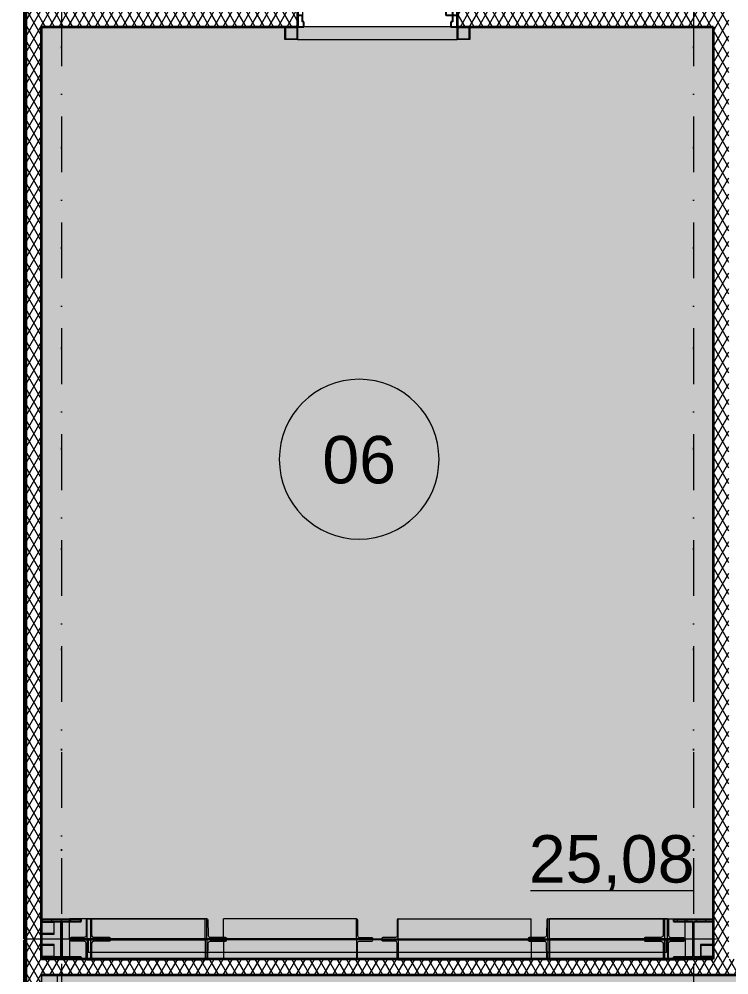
# Model space of a CAD drawing. Header units: millimetres. Extents: x -10605 to 104127, y -15987 to 52426.
# Drawn here: x -268 to 4225, y 11775 to 17823 of the extents above; entities that cross this region are included whole.
import ezdxf
from ezdxf.enums import TextEntityAlignment as Align

# ---------------------------------------------------------------- set-up
doc = ezdxf.new("R2010")
doc.units = ezdxf.units.MM
doc.header["$MEASUREMENT"] = 0
doc.linetypes.add('Dot & Dashed', pattern=[670.277762, 352.777767, -176.388884, 0, -141.111112])
doc.linetypes.add('Крупный пунктир', pattern=[634.99999, 0, -634.99999])
for name, color, linetype in [('Двери Archicad', 7, 'Continuous'), ('Зоны', 7, 'Continuous'), ('Металлический каркас здания', 7, 'Continuous'), ('Морозильные камеры', 7, 'Continuous'), ('Оси', 7, 'Continuous'), ('Стены', 7, 'Continuous'), ('Фасадные панели', 7, 'Continuous')]:
    doc.layers.add(name, color=color, linetype=linetype)
for name, color, linetype, lineweight in [('Двери Archicad_Ном._пера__3', 7, 'Continuous', 0), ('Двери Archicad_Ном._пера__97', 7, 'Continuous', 35), ('Двери Archicad_Ном._пера__98', 7, 'Continuous', 25), ('Зоны_Ном._пера__87', 154, 'Continuous', 0), ('Зоны_Ном._пера__91', 255, 'Continuous', 0), ('Металлический каркас здания_Ном._пера__98', 7, 'Continuous', 25), ('Металлический каркас здания_Ном._пера__99', 7, 'Continuous', 15), ('Оси_Ном._пера__200', 7, 'Continuous', 0), ('Паспорта Зон Archicad_Ном._пера__100', 7, 'Continuous', 9), ('Стены _Ном._пера__97', 7, 'Continuous', 35), ('Фасадные панели_Ном._пера__200', 7, 'Continuous', 0), ('Фасадные панели_Ном._пера__97', 7, 'Continuous', 35)]:
    doc.layers.add(name, color=color, linetype=linetype, lineweight=lineweight)
for name, color, linetype, lineweight, true_color in [('Металлический каркас здания_Ном._пера__51', 7, 'Continuous', 20, 0xc2002000), ('Металлический каркас здания_Ном._пера__53', 7, 'Continuous', 0, 0xc2006200), ('Морозильные камеры_Ном._пера__6', 7, 'Continuous', 13, 0xc23fa3ff)]:
    doc.layers.add(name, color=color, linetype=linetype, lineweight=lineweight, true_color=true_color)
doc.styles.add('РЎР“Р•РќР•Р\xa0РР\xa0_РЎРўРР›Р¬_1', font='arial.ttf')
pattern_1 = [(90, (0, 0), (-60, 0), [])]
pattern_2 = [(60, (0, 0), (-43.30127, 25), []), (120, (0, 0), (43.30127, 25), [])]
pattern_3 = [(90, (0, 0), (-51.96152, 0), [30, -60]), (90, (-25.98, 45), (-51.96152, 0), [30, -60]), (150, (-1e-14, 30), (25.98076, 45), [30, -60]), (150, (-51.96, 30), (25.98076, 45), [30, -60]), (210, (0, 0), (-25.98076, 45), [30, -60]), (210, (-51.96, -2e-14), (-25.98076, 45), [30, -60])]

# ---------------------------------------------------------------- blocks, each defined once
blk = doc.blocks.new('Разгрузочный тамбур_22_1', base_point=(3323.7, 5825))
at = {"layer": 'Зоны', "linetype": 'Continuous', "lineweight": 0, "true_color": 0x3f3f3f}
blk.add_hatch(color=250, dxfattribs=at).paths.add_polyline_path([(9950, 5874.9), (9950, 6124.9), (9950, 11775), (-125, 11775), (-125, 1975), (5670, 1975), (5670, -125), (9950, -125), (9950, 125)])
at = {"layer": 'Паспорта Зон Archicad_Ном._пера__100', "color": 7, "lineweight": 9, "style": 'РЎР“Р•РќР•Р\xa0РР\xa0_РЎРўРР›Р¬_1'}
for tag, p in [('ROOM_NUMBER', (6996.4, 2373.4)), ('ROOM_AREA', (7538.7, 381.2))]:
    blk.add_attdef(tag, text='', height=300, dxfattribs=at).set_placement(p, align=Align.MIDDLE_CENTER)
blk = doc.blocks.new('Колонна SHS ГК 27')
at = {"layer": 'Металлический каркас здания_Ном._пера__99', "linetype": 'Continuous', "lineweight": 0, "true_color": 0xffffff}
h = blk.add_hatch(dxfattribs=at)
h.set_pattern_fill('Barabбs_tйglakц_бllу', style=0, pattern_type=2)
h.set_pattern_definition(pattern_1)
h.paths.add_polyline_path([(-40, -40), (40, -40), (40, 40), (-40, 40)])
h.paths.add_polyline_path([(-36.4, -36.4), (-36.4, 36.4), (36.4, 36.4), (36.4, -36.4)], flags=0)
at = {"layer": 'Металлический каркас здания_Ном._пера__99', "color": 7, "linetype": 'Continuous', "lineweight": 15}
for p, q in [((40, 40), (-40, 40)), ((-40, 40), (-40, -40)), ((-36.4, -36.4), (-36.4, 36.4)), ((-36.4, 36.4), (36.4, 36.4)), ((36.4, 36.4), (36.4, -36.4)), ((40, -40), (40, 40)), ((-40, -40), (40, -40)), ((36.4, -36.4), (-36.4, -36.4))]:
    blk.add_line(p, q, dxfattribs=at)
blk = doc.blocks.new('Труба Квадратного Сечения ГК SHS 27_5')
at = {"layer": 'Металлический каркас здания_Ном._пера__99', "color": 7, "linetype": 'Continuous', "lineweight": 15}
for p, q in [((505, 40), (0, 40)), ((0, 40), (0, 0)), ((0, 0), (0, -40)), ((1010, 40), (505, 40)), ((1010, 0), (1010, 40)), ((1010, -40), (1010, 0)), ((0, -40), (505, -40)), ((505, -40), (1010, -40))]:
    blk.add_line(p, q, dxfattribs=at)
blk = doc.blocks.new('ВРУ_06_52', base_point=(2105.1, 14904.1))
at = {"layer": 'Зоны_Ном._пера__87', "linetype": 'Continuous', "lineweight": 0, "true_color": 0x001020}
blk.add_hatch(color=168, dxfattribs=at).paths.add_polyline_path([(4125, 17775), (-125, 17775), (-125, 11875), (4125, 11875)])
at = {"layer": 'Паспорта Зон Archicad_Ном._пера__100', "color": 7, "linetype": 'Continuous', "lineweight": 9}
blk.add_line((2968.3, 12309.8), (3997.9, 12309.8), dxfattribs=at)
for start, end in [(0, 180), (180, 0)]:
    blk.add_arc((1884.8, 15037.9), 505.7, start, end, dxfattribs=at)
at = {"layer": 'Паспорта Зон Archicad_Ном._пера__100', "color": 7, "lineweight": 9, "style": 'РЎР“Р•РќР•Р\xa0РР\xa0_РЎРўРР›Р¬_1'}
for tag, p in [('ROOM_NUMBER', (1884.8, 15035.3)), ('ROOM_AREA', (3483.1, 12509.2))]:
    blk.add_attdef(tag, text='', height=300, dxfattribs=at).set_placement(p, align=Align.MIDDLE_CENTER)
blk = doc.blocks.new('Однопольная Дверь 27')
at = {"layer": 'Двери Archicad_Ном._пера__3', "color": 7, "linetype": 'Continuous', "lineweight": 0}
blk.add_arc((475, 0), 950, 90, 180, dxfattribs=at)
at = {"layer": 'Двери Archicad_Ном._пера__97', "color": 7, "linetype": 'Continuous', "lineweight": 35}
for p, q in [((-505, 30), (-505, 0)), ((-505, 0), (-505, -70)), ((-505, 0), (-505, -70)), ((505, 30), (505, 0)), ((505, 0), (505, -70)), ((505, 0), (505, -70))]:
    blk.add_line(p, q, dxfattribs=at)
at = {"layer": 'Двери Archicad_Ном._пера__98', "color": 7, "linetype": 'Continuous', "lineweight": 25}
for p, q in [((435, 0), (435, 950)), ((435, 950), (475, 950)), ((475, 950), (475, 0)), ((-475, 0), (-505, 0)), ((-505, 0), (-505, -70)), ((-475, -40), (-475, 0)), ((475, 0), (435, 0)), ((505, 0), (475, 0)), ((475, 0), (475, -40)), ((505, -70), (505, 0)), ((-465, -40), (-475, -40)), ((-465, -70), (-465, -40)), ((475, -40), (465, -40)), ((465, -40), (465, -70)), ((-505, -70), (-465, -70)), ((465, -70), (505, -70))]:
    blk.add_line(p, q, dxfattribs=at)
blk = doc.blocks.new('Стена_5', base_point=(-125, 17825))
at = {"layer": 'Стены', "linetype": 'Continuous', "lineweight": 0, "true_color": 0x000000}
h = blk.add_hatch(dxfattribs=at)
h.set_pattern_fill('Batt_Insulation__3_', color=18, style=0, pattern_type=2)
h.set_pattern_definition(pattern_2)
h.paths.add_polyline_path([(-125, 17775), (1495.2, 17775), (1495.2, 17875), (-125, 17875)])
h = blk.add_hatch(dxfattribs=at)
h.set_pattern_fill('Batt_Insulation__3_', color=18, style=0, pattern_type=2)
h.set_pattern_definition(pattern_2)
h.paths.add_polyline_path([(2505.2, 17875), (2505.2, 17775), (4125, 17775), (4125, 17875)])
at = {"layer": 'Стены _Ном._пера__97', "color": 7, "linetype": 'Continuous', "lineweight": 35}
for p, q in [((1495.2, 17875), (1495.2, 17845)), ((1495.2, 17845), (1495.2, 17775)), ((2505.2, 17875), (2505.2, 17845)), ((2505.2, 17845), (2505.2, 17775))]:
    blk.add_line(p, q, dxfattribs=at)
at = {"layer": 'Стены _Ном._пера__97', "color": 7, "linetype": 'Continuous', "lineweight": 35, "flags": 128}
for points in [[(1495.2, 17875), (-125, 17875)], [(4125, 17875), (2505.2, 17875)], [(-125, 17775), (1495.2, 17775)], [(2505.2, 17775), (4125, 17775)]]:
    blk.add_lwpolyline(points, dxfattribs=at)
at = {"layer": 'Двери Archicad', "color": 7, "linetype": 'Continuous', "lineweight": 50, "zscale": 1000}
blk.add_blockref('Однопольная Дверь 27', (2000.2, 17845), dxfattribs=at)
blk = doc.blocks.new('Стена_7', base_point=(-125, 11875))
at = {"layer": 'Стены', "linetype": 'Continuous', "lineweight": 0, "true_color": 0x000000}
h = blk.add_hatch(dxfattribs=at)
h.set_pattern_fill('Batt_Insulation__3_', color=18, style=0, pattern_type=2)
h.set_pattern_definition(pattern_2)
h.paths.add_polyline_path([(-125, 11775), (5139.6, 11775), (5139.6, 11875), (-125, 11875)])
at = {"layer": 'Стены _Ном._пера__97', "color": 7, "linetype": 'Continuous', "lineweight": 35, "flags": 128}
for points in [[(4125, 11875), (-125, 11875)], [(-125, 11775), (5139.6, 11775)]]:
    blk.add_lwpolyline(points, dxfattribs=at)
blk = doc.blocks.new('Стена_17', base_point=(4125, 28125))
at = {"layer": 'Стены', "linetype": 'Continuous', "lineweight": 0, "true_color": 0x000000}
h = blk.add_hatch(dxfattribs=at)
h.set_pattern_fill('Batt_Insulation__3_', color=18, style=0, pattern_type=2)
h.set_pattern_definition(pattern_2)
h.paths.add_polyline_path([(4125, 17875), (4125, 11875), (4225, 11875), (4225, 17875)])
at = {"layer": 'Стены _Ном._пера__97', "color": 7, "linetype": 'Continuous', "lineweight": 35, "flags": 128}
blk.add_lwpolyline([(4125, 17775), (4125, 11875)], dxfattribs=at)
blk = doc.blocks.new('Стена_29', base_point=(7275, 11775))
at = {"layer": 'Морозильные камеры', "linetype": 'Continuous', "lineweight": 0, "true_color": 0x000000}
h = blk.add_hatch(dxfattribs=at)
h.set_pattern_fill('Styrofoam_SM_Insulation__3_', color=18, style=0, pattern_type=2)
h.set_pattern_definition(pattern_3)
h.paths.add_polyline_path([(-125, 11775), (-125, 11675), (5289.6, 11675), (5289.6, 11775)])
at = {"layer": 'Морозильные камеры_Ном._пера__6', "color": 161, "linetype": 'Continuous', "lineweight": 13, "true_color": 0x3fa3ff, "flags": 128}
for points in [[(5289.6, 11775), (-125, 11775)], [(-125, 11675), (-125, 11775)]]:
    blk.add_lwpolyline(points, dxfattribs=at)
blk = doc.blocks.new('Стена_30', base_point=(-125, 11775))
at = {"layer": 'Морозильные камеры', "linetype": 'Continuous', "lineweight": 0, "true_color": 0x000000}
h = blk.add_hatch(dxfattribs=at)
h.set_pattern_fill('Styrofoam_SM_Insulation__3_', color=18, style=0, pattern_type=2)
h.set_pattern_definition(pattern_3)
h.paths.add_polyline_path([(-125, 11775), (-125, 6174.9), (-25, 6174.9), (-25, 11775)])
at = {"layer": 'Морозильные камеры_Ном._пера__6', "color": 161, "linetype": 'Continuous', "lineweight": 13, "true_color": 0x3fa3ff, "flags": 128}
for points in [[(-125, 11775), (-125, 6174.9)], [(-25, 11775), (-125, 11775)], [(-25, 6174.9), (-25, 11775)], [(-125, 6174.9), (-25, 6174.9)]]:
    blk.add_lwpolyline(points, dxfattribs=at)
blk = doc.blocks.new('Стена_165', base_point=(-225, 6002.5))
at = {"layer": 'Фасадные панели_Ном._пера__200', "color": 7, "linetype": 'Continuous', "lineweight": 0, "flags": 128}
for points in [[(-225, 11997.5), (-235, 11997.5)], [(-235, 11997.5), (-235, 6002.5)], [(-225, 6002.5), (-225, 11997.5)], [(-235, 6002.5), (-225, 6002.5)]]:
    blk.add_lwpolyline(points, dxfattribs=at)
blk = doc.blocks.new('Стена_166', base_point=(-225, 6002.5))
at = {"layer": 'Фасадные панели', "linetype": 'Continuous', "lineweight": 0, "true_color": 0xffffff}
blk.add_hatch(color=7, dxfattribs=at).paths.add_polyline_path([(-225, 6002.5), (-225, 11997.5), (-235, 11997.5), (-235, 6002.5)])
at = {"layer": 'Фасадные панели_Ном._пера__97', "color": 7, "linetype": 'Continuous', "lineweight": 35, "flags": 128}
for points in [[(-225, 11997.5), (-235, 11997.5)], [(-235, 11997.5), (-235, 6002.5)], [(-225, 6002.5), (-225, 11997.5)], [(-235, 6002.5), (-225, 6002.5)]]:
    blk.add_lwpolyline(points, dxfattribs=at)
blk = doc.blocks.new('Стена_167', base_point=(-225, 17997.5))
at = {"layer": 'Фасадные панели_Ном._пера__200', "color": 7, "linetype": 'Continuous', "lineweight": 0, "flags": 128}
for points in [[(-235, 17997.5), (-235, 12002.5)], [(-225, 17997.5), (-235, 17997.5)], [(-225, 12002.5), (-225, 17997.5)], [(-235, 12002.5), (-225, 12002.5)]]:
    blk.add_lwpolyline(points, dxfattribs=at)
blk = doc.blocks.new('Стена_168', base_point=(-225, 17997.5))
at = {"layer": 'Фасадные панели', "linetype": 'Continuous', "lineweight": 0, "true_color": 0xffffff}
blk.add_hatch(color=7, dxfattribs=at).paths.add_polyline_path([(-235, 17997.5), (-235, 12002.5), (-225, 12002.5), (-225, 17997.5)])
at = {"layer": 'Фасадные панели_Ном._пера__97', "color": 7, "linetype": 'Continuous', "lineweight": 35, "flags": 128}
for points in [[(-235, 17997.5), (-235, 12002.5)], [(-225, 17997.5), (-235, 17997.5)], [(-225, 12002.5), (-225, 17997.5)], [(-235, 12002.5), (-225, 12002.5)]]:
    blk.add_lwpolyline(points, dxfattribs=at)
blk = doc.blocks.new('Колонна Универсальная 27')
at = {"layer": 'Металлический каркас здания_Ном._пера__98', "linetype": 'Continuous', "lineweight": 0, "true_color": 0xffffff}
h = blk.add_hatch(dxfattribs=at)
h.set_pattern_fill('Barabбs_tйglakц_бllу', style=0, pattern_type=2)
h.set_pattern_definition(pattern_1)
h.paths.add_polyline_path([(-125, -125), (125, -125), (125, -113), (4, -113), (4, 113), (125, 113), (125, 125), (-125, 125), (-125, 113), (-4, 113), (-4, -113), (-125, -113)])
at = {"layer": 'Металлический каркас здания_Ном._пера__98', "color": 7, "linetype": 'Continuous', "lineweight": 25}
for p, q in [((125, 125), (-125, 125)), ((-125, 125), (-125, 113)), ((125, 113), (125, 125)), ((-125, 113), (-4, 113)), ((-4, 113), (-4, -113)), ((4, -113), (4, 113)), ((4, 113), (125, 113)), ((-4, -113), (-125, -113)), ((-125, -113), (-125, -125)), ((125, -113), (4, -113)), ((125, -125), (125, -113)), ((-125, -125), (125, -125))]:
    blk.add_line(p, q, dxfattribs=at)
blk = doc.blocks.new('Двутавp К 26020-83 27_4')
at = {"layer": 'Металлический каркас здания_Ном._пера__98', "color": 7, "linetype": 'Крупный пунктир', "lineweight": 25}
blk.add_line((0, 0), (39750, 0), dxfattribs=at)
blk = doc.blocks.new('Стандартный Маркер Сетки')
at = {"layer": 'Оси_Ном._пера__200', "color": 7, "linetype": 'Dot & Dashed', "lineweight": 0}
blk.add_line((0, 0), (107805.4, 0), dxfattribs=at)
at = {"layer": 'Оси_Ном._пера__200', "color": 7, "lineweight": 0, "style": 'РЎР“Р•РќР•Р\xa0РР\xa0_РЎРўРР›Р¬_1'}
blk.add_attdef('AC_MarkerText_1', text='', height=300, dxfattribs=at).set_placement((108205.4, 150), align=Align.TOP_CENTER)
blk = doc.blocks.new('Морф_445')
at = {"layer": 'Металлический каркас здания_Ном._пера__99', "color": 7, "linetype": 'Continuous', "lineweight": 15, "flags": 128}
for points in [[(1026.8, 12004), (1026.8, 12129)], [(1867.4, 12129), (1026.8, 12129)], [(1867.4, 12004), (1867.4, 12129)], [(1867.4, 12129), (1868.6, 12129), (1872.4, 12127.1)], [(1872.4, 12127.1), (1874, 12122.5), (1874, 12025), (1877.2, 12015.8)], [(1867.4, 12004), (1026.8, 12004)], [(1970.9, 12004), (1867.4, 12004)], [(1877.2, 12015.8), (1884.8, 12012), (1965.5, 12012), (1969.3, 12010.1)], [(1969.3, 12010.1), (1970.9, 12005.5), (1970.9, 12004)]]:
    blk.add_lwpolyline(points, dxfattribs=at)
blk = doc.blocks.new('Морф_446')
at = {"layer": 'Металлический каркас здания_Ном._пера__99', "color": 7, "linetype": 'Continuous', "lineweight": 15, "flags": 128}
for points in [[(158.1, 12127.1), (156.4, 12122.5), (156.4, 12025), (153.2, 12015.8)], [(163.3, 12129), (162, 12129), (158.1, 12127.1)], [(163.3, 12004), (163.3, 12129)], [(163.3, 12129), (909.8, 12129)], [(909.8, 12004), (909.8, 12129)], [(57.8, 12010.1), (56.1, 12005.5), (56.1, 12004)], [(56.1, 12004), (163.3, 12004)], [(153.2, 12015.8), (145.3, 12012), (61.7, 12012), (57.8, 12010.1)], [(163.3, 12004), (909.8, 12004)]]:
    blk.add_lwpolyline(points, dxfattribs=at)
blk = doc.blocks.new('Морф_447')
at = {"layer": 'Металлический каркас здания_Ном._пера__53', "linetype": 'Continuous', "lineweight": 0, "true_color": 0x006200}
blk.add_hatch(color=98, dxfattribs=at).paths.add_polyline_path([(183.4, 12004), (310.2, 12004), (310.2, 12005.3), (310.3, 12005.5), (308.6, 12009.4), (308.6, 12010.1), (304.6, 12011.7), (303.9, 12012), (288.3, 12012), (204.8, 12012), (196.9, 12015.2), (195.4, 12015.8), (194.8, 12017.2), (191.5, 12025), (191.2, 12039.8), (191.2, 12122.5), (189.6, 12126.4), (189.3, 12127.1), (185.4, 12128.7), (184.9, 12129), (184.7, 12129), (183.4, 12129)])
at = {"layer": 'Металлический каркас здания_Ном._пера__51', "color": 98, "linetype": 'Continuous', "lineweight": 20, "true_color": 0x002000}
for p in [(183.4, 12129), (310.2, 12004)]:
    blk.add_line(p, (183.4, 12004), dxfattribs=at)
at = {"layer": 'Металлический каркас здания_Ном._пера__51', "color": 98, "linetype": 'Continuous', "lineweight": 20, "true_color": 0x002000, "flags": 128}
for points in [[(189.3, 12127.1), (185.4, 12128.7), (184.9, 12129), (184.7, 12129), (183.4, 12129)], [(189.3, 12127.1), (189.6, 12126.4), (191.2, 12122.5), (191.2, 12039.8), (191.5, 12025), (194.8, 12017.2), (195.4, 12015.8)], [(195.4, 12015.8), (196.9, 12015.2), (204.8, 12012), (288.3, 12012), (303.9, 12012), (304.6, 12011.7), (308.6, 12010.1)], [(308.6, 12010.1), (308.6, 12009.4), (310.3, 12005.5)], [(310.3, 12005.5), (310.2, 12005.3), (310.2, 12004)]]:
    blk.add_lwpolyline(points, dxfattribs=at)
at = {"layer": 'Металлический каркас здания_Ном._пера__99', "color": 7, "linetype": 'Continuous', "lineweight": 15, "flags": 128}
for points in [[(51.2, 12004), (51.2, 12129)], [(183.4, 12129), (51.2, 12129)], [(921.2, 12129), (183.4, 12129)], [(921.2, 12004), (921.2, 12129)], [(921.2, 12129), (922.2, 12128.9), (925.1, 12127.1)], [(925.1, 12127.1), (927.1, 12122.5), (928.9, 12024.9), (932.8, 12015.8)], [(183.4, 12004), (51.2, 12004)], [(921.2, 12004), (183.4, 12004)], [(303.9, 12012), (204.7, 12012)], [(1044.4, 12004), (921.2, 12004)], [(932.8, 12015.8), (942, 12011.9), (1039.8, 12012), (1044.4, 12010.1)], [(1039.8, 12012), (941.8, 12012)], [(1044.4, 12010.1), (1044.8, 12005.4), (1044.4, 12004)]]:
    blk.add_lwpolyline(points, dxfattribs=at)
blk = doc.blocks.new('Морф_448')
at = {"layer": 'Металлический каркас здания_Ном._пера__99', "color": 7, "linetype": 'Continuous', "lineweight": 15, "flags": 128}
for points in [[(1867.4, 11996), (1026.8, 11996)], [(1026.8, 11996), (1026.8, 11871)], [(1867.4, 11996), (1867.4, 11871)], [(1970.9, 11996), (1867.4, 11996)], [(1872.4, 11872.9), (1874, 11877.5), (1874, 11975), (1877.2, 11984.2)], [(1877.2, 11984.2), (1884.8, 11988), (1965.5, 11988), (1969.3, 11989.9)], [(1969.3, 11989.9), (1970.9, 11994.5), (1970.9, 11996)], [(1867.4, 11871), (1026.8, 11871)], [(1867.4, 11871), (1868.6, 11871), (1872.4, 11872.9)]]:
    blk.add_lwpolyline(points, dxfattribs=at)
blk = doc.blocks.new('Морф_449')
at = {"layer": 'Металлический каркас здания_Ном._пера__99', "color": 7, "linetype": 'Continuous', "lineweight": 15, "flags": 128}
for points in [[(57.8, 11989.9), (56.1, 11994.5), (56.1, 11996)], [(56.1, 11996), (163.3, 11996)], [(153.2, 11984.2), (145.3, 11988), (61.7, 11988), (57.8, 11989.9)], [(158.1, 11872.9), (156.4, 11877.5), (156.4, 11975), (153.2, 11984.2)], [(163.3, 11996), (909.8, 11996)], [(163.3, 11996), (163.3, 11871)], [(909.8, 11996), (909.8, 11871)], [(163.3, 11871), (162, 11871), (158.1, 11872.9)], [(163.3, 11871), (909.8, 11871)]]:
    blk.add_lwpolyline(points, dxfattribs=at)
blk = doc.blocks.new('Морф_450')
at = {"layer": 'Металлический каркас здания_Ном._пера__53', "linetype": 'Continuous', "lineweight": 0, "true_color": 0x006200}
blk.add_hatch(color=98, dxfattribs=at).paths.add_polyline_path([(183.4, 11996), (183.4, 11871), (184.7, 11871), (184.9, 11871), (185.4, 11871.3), (189.3, 11872.9), (189.6, 11873.6), (191.2, 11877.5), (191.2, 11960.2), (191.5, 11975), (194.8, 11982.8), (195.4, 11984.2), (196.9, 11984.8), (204.8, 11988), (288.3, 11988), (303.9, 11988), (304.6, 11988.3), (308.6, 11989.9), (308.6, 11990.6), (310.3, 11994.5), (310.2, 11994.7), (310.2, 11996)])
at = {"layer": 'Металлический каркас здания_Ном._пера__51', "color": 98, "linetype": 'Continuous', "lineweight": 20, "true_color": 0x002000}
for p, q in [((183.4, 11996), (183.4, 11871)), ((310.2, 11996), (183.4, 11996))]:
    blk.add_line(p, q, dxfattribs=at)
at = {"layer": 'Металлический каркас здания_Ном._пера__51', "color": 98, "linetype": 'Continuous', "lineweight": 20, "true_color": 0x002000, "flags": 128}
for points in [[(195.4, 11984.2), (194.8, 11982.8), (191.5, 11975), (191.2, 11960.2), (191.2, 11877.5), (189.6, 11873.6), (189.3, 11872.9)], [(308.6, 11989.9), (304.6, 11988.3), (303.9, 11988), (288.3, 11988), (204.8, 11988), (196.9, 11984.8), (195.4, 11984.2)], [(310.3, 11994.5), (308.6, 11990.6), (308.6, 11989.9)], [(310.2, 11996), (310.2, 11994.7), (310.3, 11994.5)], [(189.3, 11872.9), (185.4, 11871.3), (184.9, 11871), (184.7, 11871), (183.4, 11871)]]:
    blk.add_lwpolyline(points, dxfattribs=at)
at = {"layer": 'Металлический каркас здания_Ном._пера__99', "color": 7, "linetype": 'Continuous', "lineweight": 15, "flags": 128}
for points in [[(183.4, 11996), (51.2, 11996)], [(51.2, 11996), (51.2, 11871)], [(921.2, 11996), (183.4, 11996)], [(303.9, 11988), (204.7, 11988)], [(921.2, 11996), (921.2, 11871)], [(1044.4, 11996), (921.2, 11996)], [(925.1, 11872.9), (927.1, 11877.5), (928.9, 11975.1), (932.8, 11984.2)], [(932.8, 11984.2), (942, 11988.1), (1039.8, 11988), (1044.4, 11989.9)], [(1039.8, 11988), (941.8, 11988)], [(1044.4, 11989.9), (1044.8, 11994.6), (1044.4, 11996)], [(183.4, 11871), (51.2, 11871)], [(921.2, 11871), (183.4, 11871)], [(921.2, 11871), (922.2, 11871.1), (925.1, 11872.9)]]:
    blk.add_lwpolyline(points, dxfattribs=at)
blk = doc.blocks.new('Морф_451')
at = {"layer": 'Металлический каркас здания_Ном._пера__99', "color": 7, "linetype": 'Continuous', "lineweight": 15, "flags": 128}
for points in [[(2127.6, 12127.1), (2126, 12122.5), (2126, 12025), (2122.8, 12015.8)], [(2132.6, 12129), (2131.4, 12129), (2127.6, 12127.1)], [(2132.6, 12004), (2132.6, 12129)], [(2132.6, 12129), (2973.2, 12129)], [(2973.2, 12004), (2973.2, 12129)], [(2030.7, 12010.1), (2029.1, 12005.5), (2029.1, 12004)], [(2029.1, 12004), (2132.6, 12004)], [(2122.8, 12015.8), (2115.2, 12012), (2034.5, 12012), (2030.7, 12010.1)], [(2132.6, 12004), (2973.2, 12004)]]:
    blk.add_lwpolyline(points, dxfattribs=at)
blk = doc.blocks.new('Морф_452')
at = {"layer": 'Металлический каркас здания_Ном._пера__99', "color": 7, "linetype": 'Continuous', "lineweight": 15, "flags": 128}
for points in [[(3090.2, 12004), (3090.2, 12129)], [(3836.7, 12129), (3090.2, 12129)], [(3836.7, 12129), (3838, 12129), (3841.9, 12127.1)], [(3836.7, 12004), (3836.7, 12129)], [(3841.9, 12127.1), (3843.6, 12122.5), (3843.6, 12025), (3846.8, 12015.8)], [(3836.7, 12004), (3090.2, 12004)], [(3943.9, 12004), (3836.7, 12004)], [(3846.8, 12015.8), (3854.7, 12012), (3938.3, 12012), (3942.3, 12010.1)], [(3942.3, 12010.1), (3943.9, 12005.5), (3943.9, 12004)]]:
    blk.add_lwpolyline(points, dxfattribs=at)
blk = doc.blocks.new('Морф_453')
at = {"layer": 'Металлический каркас здания_Ном._пера__53', "linetype": 'Continuous', "lineweight": 0, "true_color": 0x006200}
blk.add_hatch(color=98, dxfattribs=at).paths.add_polyline_path([(3816.6, 12004), (3816.6, 12129), (3815.3, 12129), (3815.1, 12129), (3814.6, 12128.7), (3810.7, 12127.1), (3810.4, 12126.4), (3808.8, 12122.5), (3808.8, 12039.9), (3808.5, 12025), (3805.2, 12017.2), (3804.6, 12015.8), (3803.1, 12015.2), (3795.2, 12012), (3711.7, 12012), (3696.1, 12012), (3695.4, 12011.7), (3691.4, 12010.1), (3691.4, 12009.4), (3689.7, 12005.5), (3689.8, 12005.3), (3689.8, 12004)])
at = {"layer": 'Металлический каркас здания_Ном._пера__51', "color": 98, "linetype": 'Continuous', "lineweight": 20, "true_color": 0x002000}
for p, q in [((3816.6, 12129), (3816.6, 12004)), ((3816.6, 12004), (3689.8, 12004))]:
    blk.add_line(p, q, dxfattribs=at)
at = {"layer": 'Металлический каркас здания_Ном._пера__51', "color": 98, "linetype": 'Continuous', "lineweight": 20, "true_color": 0x002000, "flags": 128}
for points in [[(3810.7, 12127.1), (3810.4, 12126.4), (3808.8, 12122.5), (3808.8, 12039.9), (3808.5, 12025), (3805.2, 12017.2), (3804.6, 12015.8)], [(3816.6, 12129), (3815.3, 12129), (3815.1, 12129), (3814.6, 12128.7), (3810.7, 12127.1)], [(3691.4, 12010.1), (3691.4, 12009.4), (3689.7, 12005.5)], [(3689.7, 12005.5), (3689.8, 12005.3), (3689.8, 12004)], [(3804.6, 12015.8), (3803.1, 12015.2), (3795.2, 12012), (3711.7, 12012), (3696.1, 12012), (3695.4, 12011.7), (3691.4, 12010.1)]]:
    blk.add_lwpolyline(points, dxfattribs=at)
at = {"layer": 'Металлический каркас здания_Ном._пера__99', "color": 7, "linetype": 'Continuous', "lineweight": 15, "flags": 128}
for points in [[(3074.9, 12127.1), (3072.9, 12122.5), (3071.1, 12024.9), (3067.2, 12015.8)], [(3078.8, 12129), (3077.8, 12128.9), (3074.9, 12127.1)], [(3078.8, 12004), (3078.8, 12129)], [(3078.8, 12129), (3816.6, 12129)], [(3816.6, 12129), (3948.8, 12129)], [(3948.8, 12004), (3948.8, 12129)], [(2955.6, 12010.1), (2955.2, 12005.4), (2955.6, 12004)], [(3067.2, 12015.8), (3058, 12011.9), (2960.2, 12012), (2955.6, 12010.1)], [(2955.6, 12004), (3078.8, 12004)], [(2960.2, 12012), (3058.2, 12012)], [(3078.8, 12004), (3816.6, 12004)], [(3696.1, 12012), (3795.3, 12012)], [(3816.6, 12004), (3948.8, 12004)]]:
    blk.add_lwpolyline(points, dxfattribs=at)
blk = doc.blocks.new('Морф_454')
at = {"layer": 'Металлический каркас здания_Ном._пера__99', "color": 7, "linetype": 'Continuous', "lineweight": 15, "flags": 128}
for points in [[(2029.1, 11996), (2132.6, 11996)], [(2030.7, 11989.9), (2029.1, 11994.5), (2029.1, 11996)], [(2122.8, 11984.2), (2115.2, 11988), (2034.5, 11988), (2030.7, 11989.9)], [(2127.6, 11872.9), (2126, 11877.5), (2126, 11975), (2122.8, 11984.2)], [(2132.6, 11996), (2973.2, 11996)], [(2132.6, 11996), (2132.6, 11871)], [(2973.2, 11996), (2973.2, 11871)], [(2132.6, 11871), (2131.4, 11871), (2127.6, 11872.9)], [(2132.6, 11871), (2973.2, 11871)]]:
    blk.add_lwpolyline(points, dxfattribs=at)
blk = doc.blocks.new('Морф_455')
at = {"layer": 'Металлический каркас здания_Ном._пера__99', "color": 7, "linetype": 'Continuous', "lineweight": 15, "flags": 128}
for points in [[(3836.7, 11996), (3090.2, 11996)], [(3090.2, 11996), (3090.2, 11871)], [(3943.9, 11996), (3836.7, 11996)], [(3836.7, 11996), (3836.7, 11871)], [(3841.9, 11872.9), (3843.6, 11877.5), (3843.6, 11975), (3846.8, 11984.2)], [(3846.8, 11984.2), (3854.7, 11988), (3938.3, 11988), (3942.3, 11989.9)], [(3942.3, 11989.9), (3943.9, 11994.5), (3943.9, 11996)], [(3836.7, 11871), (3090.2, 11871)], [(3836.7, 11871), (3838, 11871), (3841.9, 11872.9)]]:
    blk.add_lwpolyline(points, dxfattribs=at)
blk = doc.blocks.new('Морф_456')
at = {"layer": 'Металлический каркас здания_Ном._пера__53', "linetype": 'Continuous', "lineweight": 0, "true_color": 0x006200}
blk.add_hatch(color=98, dxfattribs=at).paths.add_polyline_path([(3816.6, 11996), (3689.8, 11996), (3689.8, 11994.7), (3689.7, 11994.5), (3691.4, 11990.6), (3691.4, 11989.9), (3695.4, 11988.3), (3696.1, 11988), (3711.7, 11988), (3795.2, 11988), (3803.1, 11984.8), (3804.6, 11984.2), (3805.2, 11982.8), (3808.5, 11975), (3808.8, 11960.2), (3808.8, 11877.5), (3810.4, 11873.6), (3810.7, 11872.9), (3814.6, 11871.3), (3815.1, 11871), (3815.3, 11871), (3816.6, 11871)])
at = {"layer": 'Металлический каркас здания_Ном._пера__51', "color": 98, "linetype": 'Continuous', "lineweight": 20, "true_color": 0x002000}
for q in [(3689.8, 11996), (3816.6, 11871)]:
    blk.add_line((3816.6, 11996), q, dxfattribs=at)
at = {"layer": 'Металлический каркас здания_Ном._пера__51', "color": 98, "linetype": 'Continuous', "lineweight": 20, "true_color": 0x002000, "flags": 128}
for points in [[(3689.8, 11996), (3689.8, 11994.7), (3689.7, 11994.5)], [(3689.7, 11994.5), (3691.4, 11990.6), (3691.4, 11989.9)], [(3691.4, 11989.9), (3695.4, 11988.3), (3696.1, 11988), (3711.7, 11988), (3795.2, 11988), (3803.1, 11984.8), (3804.6, 11984.2)], [(3804.6, 11984.2), (3805.2, 11982.8), (3808.5, 11975), (3808.8, 11960.2), (3808.8, 11877.5), (3810.4, 11873.6), (3810.7, 11872.9)], [(3810.7, 11872.9), (3814.6, 11871.3), (3815.1, 11871), (3815.3, 11871), (3816.6, 11871)]]:
    blk.add_lwpolyline(points, dxfattribs=at)
at = {"layer": 'Металлический каркас здания_Ном._пера__99', "color": 7, "linetype": 'Continuous', "lineweight": 15, "flags": 128}
for points in [[(2955.6, 11989.9), (2955.2, 11994.6), (2955.6, 11996)], [(2955.6, 11996), (3078.8, 11996)], [(3067.2, 11984.2), (3058, 11988.1), (2960.2, 11988), (2955.6, 11989.9)], [(2960.2, 11988), (3058.2, 11988)], [(3074.9, 11872.9), (3072.9, 11877.5), (3071.1, 11975.1), (3067.2, 11984.2)], [(3078.8, 11996), (3816.6, 11996)], [(3078.8, 11996), (3078.8, 11871)], [(3696.1, 11988), (3795.3, 11988)], [(3816.6, 11996), (3948.8, 11996)], [(3948.8, 11996), (3948.8, 11871)], [(3078.8, 11871), (3077.8, 11871.1), (3074.9, 11872.9)], [(3078.8, 11871), (3816.6, 11871)], [(3816.6, 11871), (3948.8, 11871)]]:
    blk.add_lwpolyline(points, dxfattribs=at)
blk = doc.blocks.new('Морф_457')
at = {"layer": 'Металлический каркас здания_Ном._пера__99', "color": 7, "linetype": 'Continuous', "lineweight": 15, "flags": 128}
for points in [[(169.8, 11996), (169.7, 11979.1), (169.8, 11916)], [(169.8, 11996), (169.7, 11995.6)], [(169.8, 11991.5), (169.7, 11995.6)], [(169.8, 11916), (169.8, 11996)], [(3829.7, 11996), (169.8, 11996)], [(3829.7, 11916), (3829.7, 11996)], [(169.8, 11918), (169.8, 11916.1)], [(169.8, 11916.1), (169.8, 11916)], [(3829.7, 11916), (169.8, 11916)]]:
    blk.add_lwpolyline(points, dxfattribs=at)
blk = doc.blocks.new('Стена_415', base_point=(-125, -125))
at = {"layer": 'Стены', "linetype": 'Continuous', "lineweight": 0, "true_color": 0x000000}
h = blk.add_hatch(dxfattribs=at)
h.set_pattern_fill('Batt_Insulation__3_', color=18, style=0, pattern_type=2)
h.set_pattern_definition(pattern_2)
h.paths.add_polyline_path([(-125, -125), (-125, 17875), (-225, 17875), (-225, -125)])
at = {"layer": 'Стены _Ном._пера__97', "color": 7, "linetype": 'Continuous', "lineweight": 35, "flags": 128}
for points in [[(-225, 18850), (-225, -125)], [(-125, 11875), (-125, 17775)]]:
    blk.add_lwpolyline(points, dxfattribs=at)
blk = doc.blocks.new('Стандартный Маркер Сетки_4')
at = {"layer": 'Оси_Ном._пера__200', "color": 7, "linetype": 'Dot & Dashed', "lineweight": 0}
blk.add_line((0, 0), (55187, 0), dxfattribs=at)
at = {"layer": 'Оси_Ном._пера__200', "color": 7, "lineweight": 0, "style": 'РЎР“Р•РќР•Р\xa0РР\xa0_РЎРўРР›Р¬_1'}
blk.add_attdef('AC_MarkerText_1', text='', height=300, rotation=90, dxfattribs=at).set_placement((55368.5, -68.6), align=Align.TOP_CENTER)

msp = doc.modelspace()

# ---------------------------------------------------------------- linework, layer by layer
at = {"layer": 'Зоны_Ном._пера__87', "color": 154, "linetype": 'Continuous', "lineweight": 0, "flags": 128}
msp.add_lwpolyline([(4125, 17775), (-125, 17775), (-125, 11875), (4125, 11875)], close=True, dxfattribs=at)
at = {"layer": 'Зоны_Ном._пера__91', "color": 255, "linetype": 'Continuous', "lineweight": 0, "flags": 128}
msp.add_lwpolyline([(9950, 5874.94944), (9950, 6124.94944), (9950, 11775), (-125, 11775), (-125, 1975), (5670.00004, 1975), (5670.00004, -125), (9950, -125), (9950, 125)], close=True, dxfattribs=at)

# ---------------------------------------------------------------- block references
at = {"layer": 'Зоны', "color": 7, "linetype": 'Continuous', "lineweight": 9}
msp.add_blockref('ВРУ_06_52', (2105.11474, 14904.08425), dxfattribs=at).add_auto_attribs({'ROOM_NUMBER': '06', 'ROOM_AREA': '25,08'})
msp.add_blockref('Разгрузочный тамбур_22_1', (3323.73561, 5825), dxfattribs=at)
at = {"layer": 'Металлический каркас здания', "color": 7, "linetype": 'Continuous', "lineweight": 9, "xscale": -1, "zscale": 1000, "rotation": 90}
for p in [(0, 39875.00005), (4000, 39875.00005)]:
    msp.add_blockref('Двутавp К 26020-83 27_4', p, dxfattribs=at)
at = {"layer": 'Металлический каркас здания', "linetype": 'Continuous', "lineweight": 0}
for name in ['Морф_447', 'Морф_446', 'Морф_445', 'Морф_451', 'Морф_453', 'Морф_452', 'Морф_450', 'Морф_449', 'Морф_457', 'Морф_448', 'Морф_454', 'Морф_456', 'Морф_455']:
    msp.add_blockref(name, (0, 0), dxfattribs=at)
at = {"layer": 'Металлический каркас здания_Ном._пера__98', "color": 7, "linetype": 'Continuous', "lineweight": 25, "zscale": 1000, "rotation": 180}
for p in [(0, 12000), (4000, 12000)]:
    msp.add_blockref('Колонна Универсальная 27', p, dxfattribs=at)
at = {"layer": 'Металлический каркас здания_Ном._пера__99', "color": 7, "linetype": 'Continuous', "lineweight": 15, "xscale": -1, "zscale": 1000, "rotation": 180}
for p in [(1455.22895, 17735), (2545.22895, 17735)]:
    msp.add_blockref('Колонна SHS ГК 27', p, dxfattribs=at)
at = {"layer": 'Металлический каркас здания_Ном._пера__99', "color": 7, "linetype": 'Continuous', "lineweight": 15, "zscale": 1000, "rotation": 180}
for name, p in [('Труба Квадратного Сечения ГК SHS 27_5', (2505.22895, 17735)), ('Колонна SHS ГК 27', (-85, 12073)), ('Колонна SHS ГК 27', (-85, 11927)), ('Колонна SHS ГК 27', (4085, 11927))]:
    msp.add_blockref(name, p, dxfattribs=at)
at = {"layer": 'Морозильные камеры', "color": 161, "lineweight": 13, "true_color": 0x3fa3ff}
for name, p in [('Стена_29', (7275, 11775)), ('Стена_30', (-125, 11775))]:
    msp.add_blockref(name, p, dxfattribs=at)
at = {"layer": 'Оси', "color": 8, "linetype": 'Continuous', "lineweight": 0, "true_color": 0x747474, "zscale": 1000, "rotation": 270}
for p in [(0, 40000.00005), (4000, 40000.00005)]:
    msp.add_blockref('Стандартный Маркер Сетки_4', p, dxfattribs=at)
at = {"layer": 'Оси', "color": 8, "linetype": 'Continuous', "lineweight": 0, "true_color": 0x747474, "xscale": -1, "zscale": 1000}
msp.add_blockref('Стандартный Маркер Сетки', (98000.00007, 12000), dxfattribs=at)
at = {"layer": 'Стены', "color": 7, "lineweight": 35}
for name, p in [('Стена_415', (-125, -124.99993)), ('Стена_17', (4125, 28125.00005)), ('Стена_5', (-125, 17825)), ('Стена_7', (-125, 11875))]:
    msp.add_blockref(name, p, dxfattribs=at)
at = {"layer": 'Фасадные панели', "color": 7, "lineweight": 35}
for name, p in [('Стена_167', (-225.00007, 17997.5)), ('Стена_168', (-225.00007, 17997.5)), ('Стена_165', (-225.00007, 6002.5)), ('Стена_166', (-225.00007, 6002.5))]:
    msp.add_blockref(name, p, dxfattribs=at)

doc.saveas('drawing.dxf')
